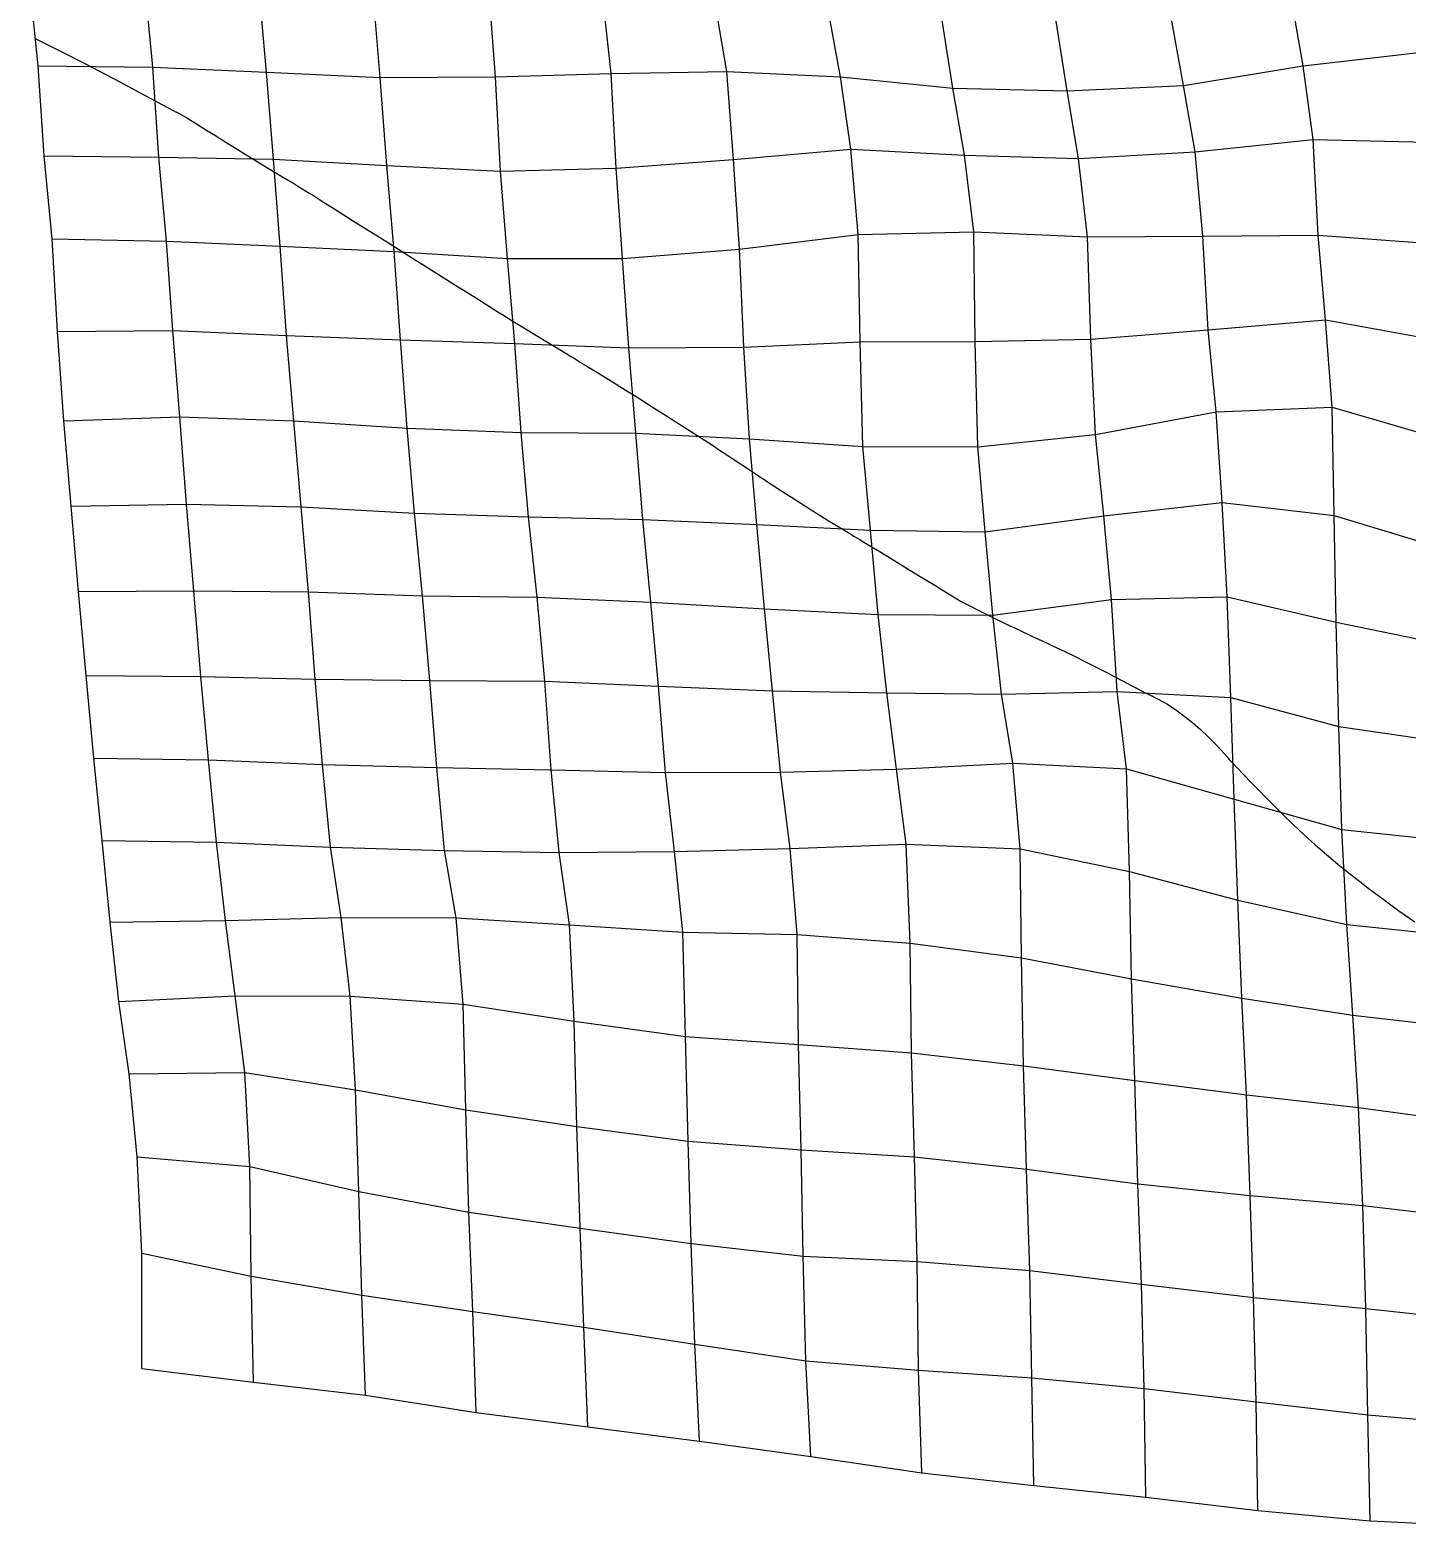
# Model space of a CAD drawing. Header units: metres. Extents: x -1994 to 1259, y -764 to 1460.
# Drawn here: x -1844 to -1246, y -761 to -111 of the extents above; entities that cross this region are included whole.
import ezdxf

# ---------------------------------------------------------------- set-up
doc = ezdxf.new("R2010")
doc.units = ezdxf.units.M

msp = doc.modelspace()

# ---------------------------------------------------------------- linework, layer by layer
for p, q in [((-1840.7434, -126.201294, -5034.0747), (-1844.2869, -90.69458, -4998.9053)), ((-1790.8904, -126.76074, -5028.818), (-1794.2911, -90.661865, -4994.3135)), ((-1741.4377, -128.98102, -5021.695), (-1744.7573, -92.54602, -4987.5684)), ((-1691.9911, -131.22687, -5014.543), (-1695.1675, -94.19714, -4981.0845)), ((-1641.9375, -130.95392, -5010.2217), (-1644.8008, -92.62567, -4978.222)), ((-1591.6101, -129.54523, -5007.176), (-1595.3726, -94.94769, -4970.985)), ((-1290.8672, -126.15985, -4983.21), (-1295.9583, -97.07535, -4940.824)), ((-1541.4154, -128.6867, -5003.512), (-1546.3743, -99.053345, -4961.7437)), ((-1491.9768, -130.96606, -4996.3228), (-1497.2407, -102.59775, -4953.133)), ((-1443.178, -135.8995, -4986.1514), (-1447.9512, -105.49548, -4945.249)), ((-1393.4617, -137.02612, -4980.2573), (-1398.2701, -106.76849, -4939.19)), ((-1342.9442, -134.8284, -4978.0986), (-1348.0859, -105.95392, -4935.477)), ((-1841.6947, -114.48602, -5023.8223), (-1835.5657, -117.50421, -5025.9717)), ((-1835.5657, -117.50421, -5025.9717), (-1829.5425, -120.53656, -5028.023)), ((-1829.5425, -120.53656, -5028.023), (-1820.3926, -125.24182, -5031.047)), ((-1290.8672, -126.15985, -4983.21), (-1239.4819, -120.36206, -4985.0957)), ((-1838.0652, -165.29755, -5065.2114), (-1840.7434, -126.201294, -5034.0747)), ((-1840.7434, -126.201294, -5034.0747), (-1790.8904, -126.76074, -5028.818)), ((-1820.3926, -125.24182, -5031.047), (-1817.3558, -126.81976, -5032.035)), ((-1817.3558, -126.81976, -5032.035), (-1811.2872, -130.0011, -5033.9844)), ((-1788.2252, -165.91077, -5059.894), (-1790.8904, -126.76074, -5028.818)), ((-1790.8904, -126.76074, -5028.818), (-1741.4377, -128.98102, -5021.695)), ((-1738.4414, -166.75775, -5054.314), (-1741.4377, -128.98102, -5021.695)), ((-1741.4377, -128.98102, -5021.695), (-1691.9911, -131.22687, -5014.543)), ((-1641.9375, -130.95392, -5010.2217), (-1591.6101, -129.54523, -5007.176)), ((-1591.6101, -129.54523, -5007.176), (-1541.4154, -128.6867, -5003.512)), ((-1589.435, -170.729, -5035.9673), (-1591.6101, -129.54523, -5007.176)), ((-1538.5288, -166.91837, -5035.62), (-1541.4154, -128.6867, -5003.512)), ((-1541.4154, -128.6867, -5003.512), (-1491.9768, -130.96606, -4996.3228)), ((-1342.9442, -134.8284, -4978.0986), (-1290.8672, -126.15985, -4983.21)), ((-1286.5007, -158.25162, -5022.2163), (-1290.8672, -126.15985, -4983.21)), ((-1811.2872, -130.0011, -5033.9844), (-1808.2551, -131.60474, -5034.9453)), ((-1808.2551, -131.60474, -5034.9453), (-1805.2249, -133.2171, -5035.8965)), ((-1805.2249, -133.2171, -5035.8965), (-1801.7516, -135.0651, -5036.987)), ((-1801.7516, -135.0651, -5036.987), (-1798.2777, -136.90967, -5038.081)), ((-1691.9911, -131.22687, -5014.543), (-1641.9375, -130.95392, -5010.2217)), ((-1689.1035, -169.45459, -5046.656), (-1691.9911, -131.22687, -5014.543)), ((-1639.7273, -171.99194, -5039.1763), (-1641.9375, -130.95392, -5010.2217)), ((-1487.4503, -162.39343, -5036.076), (-1491.9768, -130.96606, -4996.3228)), ((-1491.9768, -130.96606, -4996.3228), (-1443.178, -135.8995, -4986.1514)), ((-1438.092, -165.00565, -5028.5127), (-1443.178, -135.8995, -4986.1514)), ((-1443.178, -135.8995, -4986.1514), (-1393.4617, -137.02612, -4980.2573)), ((-1393.4617, -137.02612, -4980.2573), (-1342.9442, -134.8284, -4978.0986)), ((-1337.764, -163.54395, -5020.8984), (-1342.9442, -134.8284, -4978.0986)), ((-1798.2777, -136.90967, -5038.081), (-1794.8037, -138.75308, -5039.1763)), ((-1794.8037, -138.75308, -5039.1763), (-1791.674, -140.41376, -5040.163)), ((-1791.674, -140.41376, -5040.163), (-1788.5458, -142.08295, -5041.1406)), ((-1788.5458, -142.08295, -5041.1406), (-1782.2933, -145.43994, -5043.075)), ((-1388.4735, -166.53796, -5022.1626), (-1393.4617, -137.02612, -4980.2573)), ((-1782.2933, -145.43994, -5043.075), (-1779.1688, -147.1278, -5044.032)), ((-1779.1688, -147.1278, -5044.032), (-1776.0461, -148.8234, -5044.981)), ((-1776.0461, -148.8234, -5044.981), (-1771.9044, -151.39062, -5046.495)), ((-1771.9044, -151.39062, -5046.495), (-1767.7659, -153.97253, -5047.993)), ((-1767.7659, -153.97253, -5047.993), (-1763.6277, -156.5552, -5049.49)), ((-1763.6277, -156.5552, -5049.49), (-1761.8252, -157.68, -5050.142)), ((-1761.8252, -157.68, -5050.142), (-1760.0228, -158.80469, -5050.7944)), ((-1760.0228, -158.80469, -5050.7944), (-1758.2202, -159.92896, -5051.4473)), ((-1758.2202, -159.92896, -5051.4473), (-1753.9272, -162.60635, -5053.0015)), ((-1538.5288, -166.91837, -5035.62), (-1487.4503, -162.39343, -5036.076)), ((-1484.2789, -199.44354, -5069.5117), (-1487.4503, -162.39343, -5036.076)), ((-1487.4503, -162.39343, -5036.076), (-1438.092, -165.00565, -5028.5127)), ((-1337.764, -163.54395, -5020.8984), (-1286.5007, -158.25162, -5022.2163)), ((-1284.3943, -199.7204, -5050.687), (-1286.5007, -158.25162, -5022.2163)), ((-1286.5007, -158.25162, -5022.2163), (-1236.7988, -159.43863, -5016.2544)), ((-1834.6614, -201.3833, -5099.7305), (-1838.0652, -165.29755, -5065.2114)), ((-1838.0652, -165.29755, -5065.2114), (-1788.2252, -165.91077, -5059.894)), ((-1784.9119, -202.37201, -5093.991), (-1788.2252, -165.91077, -5059.894)), ((-1788.2252, -165.91077, -5059.894), (-1738.4414, -166.75775, -5054.314)), ((-1753.9272, -162.60635, -5053.0015), (-1749.5825, -165.2554, -5054.6294)), ((-1749.5825, -165.2554, -5054.6294), (-1740.9543, -170.48007, -5057.895)), ((-1735.4681, -204.6297, -5086.826), (-1738.4414, -166.75775, -5054.314)), ((-1738.4414, -166.75775, -5054.314), (-1689.1035, -169.45459, -5046.656)), ((-1589.435, -170.729, -5035.9673), (-1538.5288, -166.91837, -5035.62)), ((-1535.8129, -205.8584, -5066.9326), (-1538.5288, -166.91837, -5035.62)), ((-1434.039, -198.39722, -5066.0586), (-1438.092, -165.00565, -5028.5127)), ((-1438.092, -165.00565, -5028.5127), (-1388.4735, -166.53796, -5022.1626)), ((-1388.4735, -166.53796, -5022.1626), (-1337.764, -163.54395, -5020.8984)), ((-1384.5518, -200.4751, -5059.0957), (-1388.4735, -166.53796, -5022.1626)), ((-1334.5181, -200.28485, -5054.681), (-1337.764, -163.54395, -5020.8984)), ((-1740.9543, -170.48007, -5057.895), (-1736.6304, -173.0805, -5059.548)), ((-1736.6304, -173.0805, -5059.548), (-1732.3097, -175.69751, -5061.182)), ((-1686.0068, -206.81458, -5079.743), (-1689.1035, -169.45459, -5046.656)), ((-1689.1035, -169.45459, -5046.656), (-1639.7273, -171.99194, -5039.1763)), ((-1639.7273, -171.99194, -5039.1763), (-1589.435, -170.729, -5035.9673)), ((-1636.7638, -209.90466, -5071.643), (-1639.7273, -171.99194, -5039.1763)), ((-1586.7805, -209.9238, -5066.993), (-1589.435, -170.729, -5035.9673)), ((-1732.3097, -175.69751, -5061.182), (-1730.062, -177.05902, -5062.0327)), ((-1730.062, -177.05902, -5062.0327), (-1727.8163, -178.43185, -5062.8706)), ((-1727.8163, -178.43185, -5062.8706), (-1723.3304, -181.20123, -5064.5205)), ((-1723.3304, -181.20123, -5064.5205), (-1721.0898, -182.59796, -5065.3325)), ((-1721.0898, -182.59796, -5065.3325), (-1718.8512, -184.00226, -5066.1357)), ((-1718.8512, -184.00226, -5066.1357), (-1715.8876, -185.86133, -5067.1997)), ((-1715.8876, -185.86133, -5067.1997), (-1712.9276, -187.73758, -5068.244)), ((-1712.9276, -187.73758, -5068.244), (-1707.0079, -191.48898, -5070.3345)), ((-1707.0079, -191.48898, -5070.3345), (-1704.048, -193.36426, -5071.38)), ((-1704.048, -193.36426, -5071.38), (-1701.0847, -195.22552, -5072.441)), ((-1832.2445, -241.56401, -5129.6484), (-1834.6614, -201.3833, -5099.7305)), ((-1834.6614, -201.3833, -5099.7305), (-1784.9119, -202.37201, -5093.991)), ((-1701.0847, -195.22552, -5072.441), (-1697.5094, -197.47125, -5073.7217)), ((-1697.5094, -197.47125, -5073.7217), (-1693.9326, -199.71094, -5075.009)), ((-1693.9326, -199.71094, -5075.009), (-1686.7809, -204.19748, -5077.5747)), ((-1535.8129, -205.8584, -5066.9326), (-1484.2789, -199.44354, -5069.5117)), ((-1484.2789, -199.44354, -5069.5117), (-1434.039, -198.39722, -5066.0586)), ((-1483.4167, -246.0747, -5092.182), (-1484.2789, -199.44354, -5069.5117)), ((-1433.403, -245.9672, -5087.675), (-1434.039, -198.39722, -5066.0586)), ((-1434.039, -198.39722, -5066.0586), (-1384.5518, -200.4751, -5059.0957)), ((-1384.5518, -200.4751, -5059.0957), (-1334.5181, -200.28485, -5054.681)), ((-1383.1643, -244.92682, -5084.2153), (-1384.5518, -200.4751, -5059.0957)), ((-1334.5181, -200.28485, -5054.681), (-1284.3943, -199.7204, -5050.687)), ((-1332.1951, -240.85486, -5084.162), (-1334.5181, -200.28485, -5054.681)), ((-1281.1699, -236.55052, -5084.37), (-1284.3943, -199.7204, -5050.687)), ((-1284.3943, -199.7204, -5050.687), (-1235.3077, -203.46039, -5041.857)), ((-1782.1847, -241.26544, -5125.3555), (-1784.9119, -202.37201, -5093.991)), ((-1784.9119, -202.37201, -5093.991), (-1735.4681, -204.6297, -5086.826)), ((-1732.7001, -243.3531, -5118.382), (-1735.4681, -204.6297, -5086.826)), ((-1735.4681, -204.6297, -5086.826), (-1686.0068, -206.81458, -5079.743)), ((-1686.7809, -204.19748, -5077.5747), (-1683.2058, -206.4444, -5078.854)), ((-1683.1711, -245.25763, -5111.614), (-1686.0068, -206.81458, -5079.743)), ((-1686.0068, -206.81458, -5079.743), (-1636.7638, -209.90466, -5071.643)), ((-1683.2058, -206.4444, -5078.854), (-1679.6322, -208.69775, -5080.126)), ((-1586.7805, -209.9238, -5066.993), (-1535.8129, -205.8584, -5066.9326)), ((-1533.9625, -248.38995, -5094.2095), (-1535.8129, -205.8584, -5066.9326)), ((-1679.6322, -208.69775, -5080.126), (-1676.3821, -210.74701, -5081.2827)), ((-1676.3821, -210.74701, -5081.2827), (-1673.1339, -212.80444, -5082.4307)), ((-1673.1339, -212.80444, -5082.4307), (-1669.887, -214.86655, -5083.5728)), ((-1633.5834, -246.91728, -5105.1206), (-1636.7638, -209.90466, -5071.643)), ((-1636.7638, -209.90466, -5071.643), (-1586.7805, -209.9238, -5066.993)), ((-1584.0164, -248.6636, -5098.5303), (-1586.7805, -209.9238, -5066.993)), ((-1669.887, -214.86655, -5083.5728), (-1660.0754, -221.09778, -5087.025)), ((-1660.0754, -221.09778, -5087.025), (-1650.2361, -227.2162, -5090.6045)), ((-1650.2361, -227.2162, -5090.6045), (-1640.3999, -233.3384, -5094.1777)), ((-1640.3999, -233.3384, -5094.1777), (-1639.8224, -233.69786, -5094.387)), ((-1639.8224, -233.69786, -5094.387), (-1639.245, -234.05766, -5094.5967)), ((-1639.245, -234.05766, -5094.5967), (-1638.6676, -234.41797, -5094.8057)), ((-1638.6676, -234.41797, -5094.8057), (-1634.3646, -237.1031, -5096.3623)), ((-1634.3646, -237.1031, -5096.3623), (-1630.0558, -239.76376, -5097.947)), ((-1630.0558, -239.76376, -5097.947), (-1621.4266, -245.02368, -5101.1816)), ((-1332.1951, -240.85486, -5084.162), (-1281.1699, -236.55052, -5084.37)), ((-1278.2283, -274.55377, -5116.7344), (-1281.1699, -236.55052, -5084.37)), ((-1281.1699, -236.55052, -5084.37), (-1233.2927, -245.30853, -5069.9014)), ((-1832.2445, -241.56401, -5129.6484), (-1782.1847, -241.26544, -5125.3555)), ((-1829.521, -280.47253, -5160.996), (-1832.2445, -241.56401, -5129.6484)), ((-1779.1058, -278.69952, -5158.36), (-1782.1847, -241.26544, -5125.3555)), ((-1782.1847, -241.26544, -5125.3555), (-1732.7001, -243.3531, -5118.382)), ((-1729.5466, -280.47797, -5151.7334), (-1732.7001, -243.3531, -5118.382)), ((-1732.7001, -243.3531, -5118.382), (-1683.1711, -245.25763, -5111.614)), ((-1680.3328, -283.6895, -5143.4966), (-1683.1711, -245.25763, -5111.614)), ((-1683.1711, -245.25763, -5111.614), (-1633.5834, -246.91728, -5105.1206)), ((-1630.7825, -285.5048, -5136.829), (-1633.5834, -246.91728, -5105.1206)), ((-1633.5834, -246.91728, -5105.1206), (-1584.0164, -248.6636, -5098.5303)), ((-1621.4266, -245.02368, -5101.1816), (-1617.1053, -247.6235, -5102.832)), ((-1533.9625, -248.38995, -5094.2095), (-1483.4167, -246.0747, -5092.182)), ((-1483.4167, -246.0747, -5092.182), (-1433.403, -245.9672, -5087.675)), ((-1482.2932, -291.62207, -5116.071), (-1483.4167, -246.0747, -5092.182)), ((-1433.403, -245.9672, -5087.675), (-1383.1643, -244.92682, -5084.2153)), ((-1432.3167, -291.6688, -5111.3896), (-1433.403, -245.9672, -5087.675)), ((-1383.1643, -244.92682, -5084.2153), (-1332.1951, -240.85486, -5084.162)), ((-1381.0594, -286.4021, -5112.679), (-1383.1643, -244.92682, -5084.2153)), ((-1328.6854, -276.5014, -5119.175), (-1332.1951, -240.85486, -5084.162)), ((-1617.1053, -247.6235, -5102.832), (-1612.7797, -250.19492, -5104.512)), ((-1612.7797, -250.19492, -5104.512), (-1610.956, -251.32037, -5105.259)), ((-1610.956, -251.32037, -5105.259), (-1609.1313, -252.44095, -5106.0107)), ((-1609.1313, -252.44095, -5106.0107), (-1607.3062, -253.55716, -5106.7666)), ((-1584.0164, -248.6636, -5098.5303), (-1533.9625, -248.38995, -5094.2095)), ((-1580.853, -285.74713, -5131.928), (-1584.0164, -248.6636, -5098.5303)), ((-1531.4592, -288.2116, -5124.531), (-1533.9625, -248.38995, -5094.2095)), ((-1607.3062, -253.55716, -5106.7666), (-1605.3472, -254.75514, -5107.5786)), ((-1605.3472, -254.75514, -5107.5786), (-1603.3882, -255.95293, -5108.3906)), ((-1603.3882, -255.95293, -5108.3906), (-1601.4292, -257.15097, -5109.202)), ((-1601.4292, -257.15097, -5109.202), (-1597.1555, -259.76468, -5110.9727)), ((-1597.1555, -259.76468, -5110.9727), (-1592.8844, -262.39426, -5112.7266)), ((-1592.8844, -262.39426, -5112.7266), (-1584.3497, -267.69202, -5116.193)), ((-1584.3497, -267.69202, -5116.193), (-1580.0857, -270.36057, -5117.9053)), ((-1580.0857, -270.36057, -5117.9053), (-1575.8276, -273.0568, -5119.5874)), ((-1829.521, -280.47253, -5160.996), (-1779.1058, -278.69952, -5158.36)), ((-1776.1552, -316.66534, -5190.7666), (-1779.1058, -278.69952, -5158.36)), ((-1779.1058, -278.69952, -5158.36), (-1729.5466, -280.47797, -5151.7334)), ((-1575.8276, -273.0568, -5119.5874), (-1571.7235, -275.6556, -5121.2085)), ((-1571.7235, -275.6556, -5121.2085), (-1567.6183, -278.24908, -5122.836)), ((-1567.6183, -278.24908, -5122.836), (-1563.5151, -280.85327, -5124.451)), ((-1381.0594, -286.4021, -5112.679), (-1328.6854, -276.5014, -5119.175)), ((-1328.6854, -276.5014, -5119.175), (-1278.2283, -274.55377, -5116.7344)), ((-1326.097, -315.97052, -5149.8926), (-1328.6854, -276.5014, -5119.175)), ((-1277.4431, -321.5053, -5139.0454), (-1278.2283, -274.55377, -5116.7344)), ((-1278.2283, -274.55377, -5116.7344), (-1231.52, -288.16177, -5096.817)), ((-1826.3623, -317.57507, -5194.373), (-1829.521, -280.47253, -5160.996)), ((-1726.4529, -317.8504, -5184.8066), (-1729.5466, -280.47797, -5151.7334)), ((-1729.5466, -280.47797, -5151.7334), (-1680.3328, -283.6895, -5143.4966)), ((-1677.1277, -320.5998, -5177.0894), (-1680.3328, -283.6895, -5143.4966)), ((-1680.3328, -283.6895, -5143.4966), (-1630.7825, -285.5048, -5136.829)), ((-1627.5221, -322.1859, -5170.6787), (-1630.7825, -285.5048, -5136.829)), ((-1630.7825, -285.5048, -5136.829), (-1580.853, -285.74713, -5131.928)), ((-1577.8188, -323.36633, -5164.7246), (-1580.853, -285.74713, -5131.928)), ((-1580.853, -285.74713, -5131.928), (-1531.4592, -288.2116, -5124.531)), ((-1563.5151, -280.85327, -5124.451), (-1560.3375, -282.87012, -5125.702)), ((-1560.3375, -282.87012, -5125.702), (-1557.1622, -284.89868, -5126.9404)), ((-1557.1622, -284.89868, -5126.9404), (-1550.8193, -288.98944, -5129.3794)), ((-1550.8193, -288.98944, -5129.3794), (-1547.6514, -291.05182, -5130.5806)), ((-1547.6514, -291.05182, -5130.5806), (-1544.4868, -293.12714, -5131.7666)), ((-1528.3239, -325.41135, -5157.7983), (-1531.4592, -288.2116, -5124.531)), ((-1531.4592, -288.2116, -5124.531), (-1482.2932, -291.62207, -5116.071)), ((-1478.9415, -327.92377, -5150.347), (-1482.2932, -291.62207, -5116.071)), ((-1482.2932, -291.62207, -5116.071), (-1432.3167, -291.6688, -5111.3896)), ((-1432.3167, -291.6688, -5111.3896), (-1381.0594, -286.4021, -5112.679)), ((-1429.1484, -328.732, -5144.8105), (-1432.3167, -291.6688, -5111.3896)), ((-1377.4852, -321.7808, -5147.9927), (-1381.0594, -286.4021, -5112.679)), ((-1544.4868, -293.12714, -5131.7666), (-1541.3723, -295.16956, -5132.934)), ((-1541.3723, -295.16956, -5132.934), (-1538.2614, -297.22617, -5134.086)), ((-1538.2614, -297.22617, -5134.086), (-1532.0402, -301.34247, -5136.3853)), ((-1532.0402, -301.34247, -5136.3853), (-1528.9299, -303.40216, -5137.5337)), ((-1528.9299, -303.40216, -5137.5337), (-1525.8162, -305.44714, -5138.698)), ((-1525.8162, -305.44714, -5138.698), (-1521.6322, -308.19498, -5140.2627)), ((-1521.6322, -308.19498, -5140.2627), (-1517.445, -310.93002, -5141.8423)), ((-1517.445, -310.93002, -5141.8423), (-1513.2526, -313.64014, -5143.4487)), ((-1826.3623, -317.57507, -5194.373), (-1776.1552, -316.66534, -5190.7666)), ((-1823.1786, -354.57397, -5227.866), (-1826.3623, -317.57507, -5194.373)), ((-1773.105, -354.21826, -5223.637), (-1776.1552, -316.66534, -5190.7666)), ((-1776.1552, -316.66534, -5190.7666), (-1726.4529, -317.8504, -5184.8066)), ((-1723.2552, -354.7915, -5218.3647), (-1726.4529, -317.8504, -5184.8066)), ((-1726.4529, -317.8504, -5184.8066), (-1677.1277, -320.5998, -5177.0894)), ((-1513.2526, -313.64014, -5143.4487), (-1504.7241, -319.15308, -5146.7173)), ((-1377.4852, -321.7808, -5147.9927), (-1326.097, -315.97052, -5149.8926)), ((-1323.8662, -356.92328, -5178.9434), (-1326.097, -315.97052, -5149.8926)), ((-1326.097, -315.97052, -5149.8926), (-1277.4431, -321.5053, -5139.0454)), ((-1673.666, -356.44525, -5211.8784), (-1677.1277, -320.5998, -5177.0894)), ((-1677.1277, -320.5998, -5177.0894), (-1627.5221, -322.1859, -5170.6787)), ((-1623.8329, -357.0874, -5206.529), (-1627.5221, -322.1859, -5170.6787)), ((-1627.5221, -322.1859, -5170.6787), (-1577.8188, -323.36633, -5164.7246)), ((-1574.3575, -359.21378, -5199.511), (-1577.8188, -323.36633, -5164.7246)), ((-1577.8188, -323.36633, -5164.7246), (-1528.3239, -325.41135, -5157.7983)), ((-1504.7241, -319.15308, -5146.7173), (-1496.5497, -324.20337, -5150.0586)), ((-1496.5497, -324.20337, -5150.0586), (-1487.9592, -329.3861, -5153.681)), ((-1429.1484, -328.732, -5144.8105), (-1377.4852, -321.7808, -5147.9927)), ((-1374.113, -357.9978, -5182.3643), (-1377.4852, -321.7808, -5147.9927)), ((-1276.5309, -367.92908, -5161.949), (-1277.4431, -321.5053, -5139.0454)), ((-1277.4431, -321.5053, -5139.0454), (-1230.874, -335.69034, -5118.4795)), ((-1525.0547, -362.05573, -5191.69), (-1528.3239, -325.41135, -5157.7983)), ((-1528.3239, -325.41135, -5157.7983), (-1478.9415, -327.92377, -5150.347)), ((-1487.9592, -329.3861, -5153.681), (-1485.8961, -330.63068, -5154.551)), ((-1485.8961, -330.63068, -5154.551), (-1483.8335, -331.87756, -5155.4185)), ((-1475.6633, -364.53073, -5184.281), (-1478.9415, -327.92377, -5150.347)), ((-1478.9415, -327.92377, -5150.347), (-1429.1484, -328.732, -5144.8105)), ((-1425.75, -364.84006, -5179.3047), (-1429.1484, -328.732, -5144.8105)), ((-1483.8335, -331.87756, -5155.4185), (-1481.7719, -333.13043, -5156.28)), ((-1481.7719, -333.13043, -5156.28), (-1474.4741, -337.56534, -5159.3286)), ((-1474.4741, -337.56534, -5159.3286), (-1467.1803, -342.0241, -5162.3525)), ((-1467.1803, -342.0241, -5162.3525), (-1459.8914, -346.50854, -5165.3486)), ((-1459.8914, -346.50854, -5165.3486), (-1456.6807, -348.4439, -5166.632)), ((-1456.6807, -348.4439, -5166.632), (-1453.4707, -350.38342, -5167.9106)), ((-1453.4707, -350.38342, -5167.9106), (-1450.2616, -352.32715, -5169.1855)), ((-1823.1786, -354.57397, -5227.866), (-1773.105, -354.21826, -5223.637)), ((-1819.8641, -391.03058, -5261.9683), (-1823.1786, -354.57397, -5227.866)), ((-1769.9968, -391.5309, -5256.778), (-1773.105, -354.21826, -5223.637)), ((-1773.105, -354.21826, -5223.637), (-1723.2552, -354.7915, -5218.3647)), ((-1720.2682, -392.60632, -5250.9414), (-1723.2552, -354.7915, -5218.3647)), ((-1723.2552, -354.7915, -5218.3647), (-1673.666, -356.44525, -5211.8784)), ((-1670.422, -393.19397, -5245.653), (-1673.666, -356.44525, -5211.8784)), ((-1673.666, -356.44525, -5211.8784), (-1623.8329, -357.0874, -5206.529)), ((-1620.5289, -393.5873, -5240.5825), (-1623.8329, -357.0874, -5206.529)), ((-1623.8329, -357.0874, -5206.529), (-1574.3575, -359.21378, -5199.511)), ((-1450.2616, -352.32715, -5169.1855), (-1450.0823, -352.43573, -5169.2563)), ((-1450.0823, -352.43573, -5169.2563), (-1449.9028, -352.54428, -5169.3276)), ((-1449.9028, -352.54428, -5169.3276), (-1449.7234, -352.65268, -5169.3994)), ((-1449.7234, -352.65268, -5169.3994), (-1439.4528, -358.858, -5173.492)), ((-1374.113, -357.9978, -5182.3643), (-1323.8662, -356.92328, -5178.9434)), ((-1322.2952, -400.6135, -5204.918), (-1323.8662, -356.92328, -5178.9434)), ((-1323.8662, -356.92328, -5178.9434), (-1276.5309, -367.92908, -5161.949)), ((-1571.0397, -395.65594, -5233.63), (-1574.3575, -359.21378, -5199.511)), ((-1574.3575, -359.21378, -5199.511), (-1525.0547, -362.05573, -5191.69)), ((-1521.5552, -397.74493, -5226.6543), (-1525.0547, -362.05573, -5191.69)), ((-1525.0547, -362.05573, -5191.69), (-1475.6633, -364.53073, -5184.281)), ((-1439.4528, -358.858, -5173.492), (-1428.7144, -364.46765, -5178.5586)), ((-1425.75, -364.84006, -5179.3047), (-1374.113, -357.9978, -5182.3643)), ((-1371.6648, -398.0479, -5212.429), (-1374.113, -357.9978, -5182.3643)), ((-1471.7896, -398.66675, -5220.99), (-1475.6633, -364.53073, -5184.281)), ((-1475.6633, -364.53073, -5184.281), (-1425.75, -364.84006, -5179.3047)), ((-1428.7144, -364.46765, -5178.5586), (-1418.3384, -369.4228, -5183.8716)), ((-1421.9254, -399.18018, -5215.785), (-1425.75, -364.84006, -5179.3047)), ((-1418.3384, -369.4228, -5183.8716), (-1415.6385, -370.7121, -5185.2544)), ((-1275.3413, -413.20203, -5186.146), (-1276.5309, -367.92908, -5161.949)), ((-1276.5309, -367.92908, -5161.949), (-1228.915, -377.77094, -5146.263)), ((-1415.6385, -370.7121, -5185.2544), (-1412.9386, -371.9873, -5186.6494)), ((-1412.9386, -371.9873, -5186.6494), (-1410.2386, -373.26947, -5188.038)), ((-1410.2386, -373.26947, -5188.038), (-1408.2184, -374.22894, -5189.0776)), ((-1408.2184, -374.22894, -5189.0776), (-1406.1979, -375.17548, -5190.129)), ((-1406.1979, -375.17548, -5190.129), (-1402.1572, -377.05832, -5192.2397)), ((-1402.1572, -377.05832, -5192.2397), (-1400.1368, -377.99466, -5193.3)), ((-1400.1368, -377.99466, -5193.3), (-1394.1364, -380.79327, -5196.4326)), ((-1394.1364, -380.79327, -5196.4326), (-1389.973, -382.75732, -5198.586)), ((-1389.973, -382.75732, -5198.586), (-1385.9958, -384.77856, -5200.513)), ((-1385.9958, -384.77856, -5200.513), (-1383.4114, -386.092, -5201.7656)), ((-1383.4114, -386.092, -5201.7656), (-1380.8276, -387.42413, -5203)), ((-1380.8276, -387.42413, -5203), (-1375.6624, -390.11127, -5205.4473)), ((-1816.4314, -426.99615, -5296.6226), (-1819.8641, -391.03058, -5261.9683)), ((-1819.8641, -391.03058, -5261.9683), (-1769.9968, -391.5309, -5256.778)), ((-1766.6202, -427.72955, -5291.17), (-1769.9968, -391.5309, -5256.778)), ((-1769.9968, -391.5309, -5256.778), (-1720.2682, -392.60632, -5250.9414)), ((-1717.1129, -429.72333, -5284.302), (-1720.2682, -392.60632, -5250.9414)), ((-1720.2682, -392.60632, -5250.9414), (-1670.422, -393.19397, -5245.653)), ((-1667.4297, -430.98715, -5278.2534), (-1670.422, -393.19397, -5245.653)), ((-1670.422, -393.19397, -5245.653), (-1620.5289, -393.5873, -5240.5825)), ((-1617.6864, -432.00214, -5272.485), (-1620.5289, -393.5873, -5240.5825)), ((-1620.5289, -393.5873, -5240.5825), (-1571.0397, -395.65594, -5233.63)), ((-1567.9801, -433.17014, -5266.544), (-1571.0397, -395.65594, -5233.63)), ((-1571.0397, -395.65594, -5233.63), (-1521.5552, -397.74493, -5226.6543)), ((-1375.6624, -390.11127, -5205.4473), (-1373.0803, -391.4665, -5206.66)), ((-1373.0803, -391.4665, -5206.66), (-1370.499, -392.82828, -5207.866)), ((-1370.499, -392.82828, -5207.866), (-1369.1213, -393.55502, -5208.51)), ((-1369.1213, -393.55502, -5208.51), (-1367.7434, -394.27866, -5209.1567)), ((-1367.7434, -394.27866, -5209.1567), (-1364.9869, -395.7166, -5210.459)), ((-1364.9869, -395.7166, -5210.459), (-1363.6084, -396.4311, -5211.1143)), ((-1363.6084, -396.4311, -5211.1143), (-1360.851, -397.85278, -5212.432)), ((-1517.9795, -433.11707, -5261.9756), (-1521.5552, -397.74493, -5226.6543)), ((-1521.5552, -397.74493, -5226.6543), (-1471.7896, -398.66675, -5220.99)), ((-1467.6681, -431.77472, -5258.8555), (-1471.7896, -398.66675, -5220.99)), ((-1471.7896, -398.66675, -5220.99), (-1421.9254, -399.18018, -5215.785)), ((-1421.9254, -399.18018, -5215.785), (-1371.6648, -398.0479, -5212.429)), ((-1417.0314, -429.08264, -5257.2515), (-1421.9254, -399.18018, -5215.785)), ((-1367.6698, -431.68106, -5249.704), (-1371.6648, -398.0479, -5212.429)), ((-1371.6648, -398.0479, -5212.429), (-1322.2952, -400.6135, -5204.918)), ((-1360.851, -397.85278, -5212.432), (-1359.4719, -398.55997, -5213.0947)), ((-1359.4719, -398.55997, -5213.0947), (-1356.7141, -399.97375, -5214.4204)), ((-1356.7141, -399.97375, -5214.4204), (-1355.3351, -400.6803, -5215.0835)), ((-1355.3351, -400.6803, -5215.0835), (-1353.9564, -401.39215, -5215.741)), ((-1353.9564, -401.39215, -5215.741), (-1350.0593, -403.40417, -5217.6016)), ((-1320.8387, -444.779, -5230.3594), (-1322.2952, -400.6135, -5204.918)), ((-1322.2952, -400.6135, -5204.918), (-1275.3413, -413.20203, -5186.146)), ((-1350.0593, -403.40417, -5217.6016), (-1346.3141, -405.8081, -5218.9673)), ((-1346.3141, -405.8081, -5218.9673), (-1338.9226, -411.46674, -5220.843)), ((-1338.9226, -411.46674, -5220.843), (-1335.451, -414.5819, -5221.313)), ((-1335.451, -414.5819, -5221.313), (-1332.0869, -417.8954, -5221.505)), ((-1274.0409, -458.01477, -5210.86), (-1275.3413, -413.20203, -5186.146)), ((-1275.3413, -413.20203, -5186.146), (-1227.0554, -420.26373, -5173.5835)), ((-1332.0869, -417.8954, -5221.505), (-1329.3029, -420.63742, -5221.6636)), ((-1329.3029, -420.63742, -5221.6636), (-1326.5715, -423.5542, -5221.6157)), ((-1812.9427, -462.73, -5331.537), (-1816.4314, -426.99615, -5296.6226)), ((-1816.4314, -426.99615, -5296.6226), (-1766.6202, -427.72955, -5291.17)), ((-1763.1351, -463.47784, -5326.0684), (-1766.6202, -427.72955, -5291.17)), ((-1766.6202, -427.72955, -5291.17), (-1717.1129, -429.72333, -5284.302)), ((-1326.5715, -423.5542, -5221.6157), (-1323.9528, -426.45236, -5221.479)), ((-1323.9528, -426.45236, -5221.479), (-1323.132, -427.36075, -5221.4365)), ((-1323.132, -427.36075, -5221.4365), (-1322.3094, -428.26767, -5221.3965)), ((-1322.3094, -428.26767, -5221.3965), (-1321.4854, -429.17334, -5221.359)), ((-1713.6598, -465.60425, -5319.051), (-1717.1129, -429.72333, -5284.302)), ((-1717.1129, -429.72333, -5284.302), (-1667.4297, -430.98715, -5278.2534)), ((-1664.0302, -467.09058, -5312.753), (-1667.4297, -430.98715, -5278.2534)), ((-1667.4297, -430.98715, -5278.2534), (-1617.6864, -432.00214, -5272.485)), ((-1614.2395, -467.9087, -5307.205), (-1617.6864, -432.00214, -5272.485)), ((-1617.6864, -432.00214, -5272.485), (-1567.9801, -433.17014, -5266.544)), ((-1567.9801, -433.17014, -5266.544), (-1517.9795, -433.11707, -5261.9756)), ((-1564.1735, -467.5845, -5302.941), (-1567.9801, -433.17014, -5266.544)), ((-1517.9795, -433.11707, -5261.9756), (-1467.6681, -431.77472, -5258.8555)), ((-1513.8582, -466.2257, -5299.8394), (-1517.9795, -433.11707, -5261.9756)), ((-1467.6681, -431.77472, -5258.8555), (-1417.0314, -429.08264, -5257.2515)), ((-1463.4194, -464.35492, -5297.313), (-1467.6681, -431.77472, -5258.8555)), ((-1413.9163, -466.36642, -5290.425), (-1417.0314, -429.08264, -5257.2515)), ((-1417.0314, -429.08264, -5257.2515), (-1367.6698, -431.68106, -5249.704)), ((-1366.3103, -476.24896, -5274.693), (-1367.6698, -431.68106, -5249.704)), ((-1367.6698, -431.68106, -5249.704), (-1320.8387, -444.779, -5230.3594)), ((-1321.4854, -429.17334, -5221.359), (-1317.3025, -433.59772, -5221.064)), ((-1317.3025, -433.59772, -5221.064), (-1312.8157, -438.26447, -5220.8193)), ((-1312.8157, -438.26447, -5220.8193), (-1304.2537, -446.98544, -5220.5205)), ((-1319.3047, -488.62283, -5256.1616), (-1320.8387, -444.779, -5230.3594)), ((-1320.8387, -444.779, -5230.3594), (-1274.0409, -458.01477, -5210.86)), ((-1304.2537, -446.98544, -5220.5205), (-1299.7128, -451.5146, -5220.449)), ((-1299.7128, -451.5146, -5220.449), (-1295.276, -455.74347, -5220.558)), ((-1295.276, -455.74347, -5220.558), (-1295.2516, -455.7667, -5220.5586)), ((-1295.2516, -455.7667, -5220.5586), (-1295.2272, -455.78995, -5220.5596)), ((-1295.2272, -455.78995, -5220.5596), (-1295.2028, -455.81317, -5220.56)), ((-1295.2028, -455.81317, -5220.56), (-1290.5015, -460.29056, -5220.6787)), ((-1290.5015, -460.29056, -5220.6787), (-1285.6357, -464.63843, -5221.0615)), ((-1271.8643, -499.19208, -5239.658), (-1274.0409, -458.01477, -5210.86)), ((-1274.0409, -458.01477, -5210.86), (-1225.2666, -463.05, -5200.574)), ((-1809.3867, -498.1842, -5366.7656), (-1812.9427, -462.73, -5331.537)), ((-1812.9427, -462.73, -5331.537), (-1763.1351, -463.47784, -5326.0684)), ((-1759.2186, -497.43658, -5362.9775), (-1763.1351, -463.47784, -5326.0684)), ((-1763.1351, -463.47784, -5326.0684), (-1713.6598, -465.60425, -5319.051)), ((-1708.9417, -496.2367, -5359.6973), (-1713.6598, -465.60425, -5319.051)), ((-1713.6598, -465.60425, -5319.051), (-1664.0302, -467.09058, -5312.753)), ((-1658.983, -496.35825, -5354.932), (-1664.0302, -467.09058, -5312.753)), ((-1664.0302, -467.09058, -5312.753), (-1614.2395, -467.9087, -5307.205)), ((-1614.2395, -467.9087, -5307.205), (-1564.1735, -467.5845, -5302.941)), ((-1609.7198, -499.365, -5346.926), (-1614.2395, -467.9087, -5307.205)), ((-1564.1735, -467.5845, -5302.941), (-1513.8582, -466.2257, -5299.8394)), ((-1560.4899, -502.50958, -5338.764), (-1564.1735, -467.5845, -5302.941)), ((-1513.8582, -466.2257, -5299.8394), (-1463.4194, -464.35492, -5297.313)), ((-1510.772, -503.6296, -5332.8774), (-1513.8582, -466.2257, -5299.8394)), ((-1461.6705, -507.30725, -5324.117), (-1463.4194, -464.35492, -5297.313)), ((-1463.4194, -464.35492, -5297.313), (-1413.9163, -466.36642, -5290.425)), ((-1413.2427, -513.7801, -5312.2163), (-1413.9163, -466.36642, -5290.425)), ((-1413.9163, -466.36642, -5290.425), (-1366.3103, -476.24896, -5274.693)), ((-1285.6357, -464.63843, -5221.0615), (-1275.798, -473.00302, -5222.2227)), ((-1275.798, -473.00302, -5222.2227), (-1270.7256, -477.10583, -5223.0127)), ((-1365.4287, -522.80005, -5297.4536), (-1366.3103, -476.24896, -5274.693)), ((-1366.3103, -476.24896, -5274.693), (-1319.3047, -488.62283, -5256.1616)), ((-1270.7256, -477.10583, -5223.0127), (-1265.6616, -481.02344, -5223.9634)), ((-1265.6616, -481.02344, -5223.9634), (-1262.5535, -483.42786, -5224.5464)), ((-1262.5535, -483.42786, -5224.5464), (-1259.4385, -485.78217, -5225.1816)), ((-1259.4385, -485.78217, -5225.1816), (-1256.2919, -488.1069, -5225.872)), ((-1317.4803, -531.262, -5283.3174), (-1319.3047, -488.62283, -5256.1616)), ((-1319.3047, -488.62283, -5256.1616), (-1271.8643, -499.19208, -5239.658)), ((-1256.2919, -488.1069, -5225.872), (-1249.2583, -493.30356, -5227.4146)), ((-1249.2583, -493.30356, -5227.4146), (-1242.3971, -498.04855, -5229.214)), ((-1809.3867, -498.1842, -5366.7656), (-1759.2186, -497.43658, -5362.9775)), ((-1805.5923, -532.6491, -5403.106), (-1809.3867, -498.1842, -5366.7656)), ((-1759.2186, -497.43658, -5362.9775), (-1708.9417, -496.2367, -5359.6973)), ((-1755.0321, -530.2748, -5401.1455), (-1759.2186, -497.43658, -5362.9775)), ((-1705.0721, -530.39044, -5396.387), (-1708.9417, -496.2367, -5359.6973)), ((-1708.9417, -496.2367, -5359.6973), (-1658.983, -496.35825, -5354.932)), ((-1655.9098, -533.8153, -5387.9106), (-1658.983, -496.35825, -5354.932)), ((-1658.983, -496.35825, -5354.932), (-1609.7198, -499.365, -5346.926)), ((-1607.7114, -541.24005, -5374.9404), (-1609.7198, -499.365, -5346.926)), ((-1609.7198, -499.365, -5346.926), (-1560.4899, -502.50958, -5338.764)), ((-1269.2693, -538.6343, -5270.4062), (-1271.8643, -499.19208, -5239.658)), ((-1271.8643, -499.19208, -5239.658), (-1223.1074, -504.3001, -5229.2905)), ((-1559.3317, -547.91254, -5362.815), (-1560.4899, -502.50958, -5338.764)), ((-1560.4899, -502.50958, -5338.764), (-1510.772, -503.6296, -5332.8774)), ((-1510.1777, -551.37286, -5354.299), (-1510.772, -503.6296, -5332.8774)), ((-1510.772, -503.6296, -5332.8774), (-1461.6705, -507.30725, -5324.117)), ((-1461.056, -554.9665, -5345.633), (-1461.6705, -507.30725, -5324.117)), ((-1461.6705, -507.30725, -5324.117), (-1413.2427, -513.7801, -5312.2163)), ((-1412.4436, -560.6732, -5334.593), (-1413.2427, -513.7801, -5312.2163)), ((-1413.2427, -513.7801, -5312.2163), (-1365.4287, -522.80005, -5297.4536)), ((-1363.9792, -566.9945, -5322.862), (-1365.4287, -522.80005, -5297.4536)), ((-1365.4287, -522.80005, -5297.4536), (-1317.4803, -531.262, -5283.3174)), ((-1805.5923, -532.6491, -5403.106), (-1755.0321, -530.2748, -5401.1455)), ((-1801.0752, -564.1159, -5442.8145), (-1805.5923, -532.6491, -5403.106)), ((-1750.9371, -563.4924, -5438.8867), (-1755.0321, -530.2748, -5401.1455)), ((-1755.0321, -530.2748, -5401.1455), (-1705.0721, -530.39044, -5396.387)), ((-1702.7666, -571.03265, -5425.7866), (-1705.0721, -530.39044, -5396.387)), ((-1705.0721, -530.39044, -5396.387), (-1655.9098, -533.8153, -5387.9106)), ((-1315.4872, -573.2008, -5311.2607), (-1317.4803, -531.262, -5283.3174)), ((-1317.4803, -531.262, -5283.3174), (-1269.2693, -538.6343, -5270.4062)), ((-1654.8796, -579.75, -5411.364), (-1655.9098, -533.8153, -5387.9106)), ((-1655.9098, -533.8153, -5387.9106), (-1607.7114, -541.24005, -5374.9404)), ((-1266.8191, -578.6765, -5300.48), (-1269.2693, -538.6343, -5270.4062)), ((-1269.2693, -538.6343, -5270.4062), (-1220.6267, -544.2157, -5259.507)), ((-1606.6322, -586.97125, -5398.622), (-1607.7114, -541.24005, -5374.9404)), ((-1607.7114, -541.24005, -5374.9404), (-1559.3317, -547.91254, -5362.815)), ((-1558.1672, -593.28986, -5386.8945), (-1559.3317, -547.91254, -5362.815)), ((-1559.3317, -547.91254, -5362.815), (-1510.1777, -551.37286, -5354.299)), ((-1509.1061, -597.1349, -5377.9463), (-1510.1777, -551.37286, -5354.299)), ((-1510.1777, -551.37286, -5354.299), (-1461.056, -554.9665, -5345.633)), ((-1459.8397, -600.1285, -5369.954), (-1461.056, -554.9665, -5345.633)), ((-1461.056, -554.9665, -5345.633), (-1412.4436, -560.6732, -5334.593)), ((-1801.0752, -564.1159, -5442.8145), (-1750.9371, -563.4924, -5438.8867)), ((-1797.6565, -600.1399, -5477.4033), (-1801.0752, -564.1159, -5442.8145)), ((-1748.6963, -604.4038, -5467.9844), (-1750.9371, -563.4924, -5438.8867)), ((-1750.9371, -563.4924, -5438.8867), (-1702.7666, -571.03265, -5425.7866)), ((-1411.1458, -605.4972, -5359.294), (-1412.4436, -560.6732, -5334.593)), ((-1412.4436, -560.6732, -5334.593), (-1363.9792, -566.9945, -5322.862)), ((-1701.3308, -615.2842, -5451.131), (-1702.7666, -571.03265, -5425.7866)), ((-1702.7666, -571.03265, -5425.7866), (-1654.8796, -579.75, -5411.364)), ((-1362.7042, -611.91296, -5347.457), (-1363.9792, -566.9945, -5322.862)), ((-1363.9792, -566.9945, -5322.862), (-1315.4872, -573.2008, -5311.2607)), ((-1313.9495, -617.02893, -5337.0806), (-1315.4872, -573.2008, -5311.2607)), ((-1315.4872, -573.2008, -5311.2607), (-1266.8191, -578.6765, -5300.48)), ((-1653.5034, -624.2483, -5436.431), (-1654.8796, -579.75, -5411.364)), ((-1654.8796, -579.75, -5411.364), (-1606.6322, -586.97125, -5398.622)), ((-1264.9963, -621.32227, -5327.6284), (-1266.8191, -578.6765, -5300.48)), ((-1266.8191, -578.6765, -5300.48), (-1218.4287, -585.305, -5288.4043)), ((-1605.1736, -631.12756, -5424.073), (-1606.6322, -586.97125, -5398.622)), ((-1606.6322, -586.97125, -5398.622), (-1558.1672, -593.28986, -5386.8945)), ((-1556.8093, -637.8643, -5411.876), (-1558.1672, -593.28986, -5386.8945)), ((-1558.1672, -593.28986, -5386.8945), (-1509.1061, -597.1349, -5377.9463)), ((-1508.1423, -643.3446, -5401.0903), (-1509.1061, -597.1349, -5377.9463)), ((-1509.1061, -597.1349, -5377.9463), (-1459.8397, -600.1285, -5369.954)), ((-1795.6455, -642.0045, -5505.429), (-1797.6565, -600.1399, -5477.4033)), ((-1797.6565, -600.1399, -5477.4033), (-1748.6963, -604.4038, -5467.9844)), ((-1748.0782, -652.0479, -5489.5166), (-1748.6963, -604.4038, -5467.9844)), ((-1748.6963, -604.4038, -5467.9844), (-1701.3308, -615.2842, -5451.131)), ((-1458.6963, -645.59314, -5393.9355), (-1459.8397, -600.1285, -5369.954)), ((-1459.8397, -600.1285, -5369.954), (-1411.1458, -605.4972, -5359.294)), ((-1409.667, -649.5701, -5384.839), (-1411.1458, -605.4972, -5359.294)), ((-1411.1458, -605.4972, -5359.294), (-1362.7042, -611.91296, -5347.457)), ((-1700.0769, -660.29065, -5475.6274), (-1701.3308, -615.2842, -5451.131)), ((-1701.3308, -615.2842, -5451.131), (-1653.5034, -624.2483, -5436.431)), ((-1361.1035, -655.47974, -5373.571), (-1362.7042, -611.91296, -5347.457)), ((-1362.7042, -611.91296, -5347.457), (-1313.9495, -617.02893, -5337.0806)), ((-1312.4967, -661.21014, -5362.504), (-1313.9495, -617.02893, -5337.0806)), ((-1313.9495, -617.02893, -5337.0806), (-1264.9963, -621.32227, -5327.6284)), ((-1263.6871, -666.099, -5352.383), (-1264.9963, -621.32227, -5327.6284)), ((-1264.9963, -621.32227, -5327.6284), (-1216.3716, -626.9785, -5316.645)), ((-1651.8024, -667.3989, -5463.012), (-1653.5034, -624.2483, -5436.431)), ((-1653.5034, -624.2483, -5436.431), (-1605.1736, -631.12756, -5424.073)), ((-1603.457, -674.2145, -5450.7266), (-1605.1736, -631.12756, -5424.073)), ((-1605.1736, -631.12756, -5424.073), (-1556.8093, -637.8643, -5411.876)), ((-1795.6095, -692.0638, -5524.2485), (-1795.6455, -642.0045, -5505.429)), ((-1795.6455, -642.0045, -5505.429), (-1748.0782, -652.0479, -5489.5166)), ((-1555.2302, -681.52106, -5437.8887), (-1556.8093, -637.8643, -5411.876)), ((-1556.8093, -637.8643, -5411.876), (-1508.1423, -643.3446, -5401.0903)), ((-1507.0096, -688.8539, -5425.0215), (-1508.1423, -643.3446, -5401.0903)), ((-1508.1423, -643.3446, -5401.0903), (-1458.6963, -645.59314, -5393.9355)), ((-1457.9928, -692.88275, -5415.8667), (-1458.6963, -645.59314, -5393.9355)), ((-1458.6963, -645.59314, -5393.9355), (-1409.667, -649.5701, -5384.839)), ((-1408.7947, -696.1593, -5407.5566), (-1409.667, -649.5701, -5384.839)), ((-1409.667, -649.5701, -5384.839), (-1361.1035, -655.47974, -5373.571)), ((-1747.0669, -698.06067, -5512.8823), (-1748.0782, -652.0479, -5489.5166)), ((-1748.0782, -652.0479, -5489.5166), (-1700.0769, -660.29065, -5475.6274)), ((-1359.9319, -700.8275, -5397.6836), (-1361.1035, -655.47974, -5373.571)), ((-1361.1035, -655.47974, -5373.571), (-1312.4967, -661.21014, -5362.504)), ((-1698.4371, -703.69525, -5501.9233), (-1700.0769, -660.29065, -5475.6274)), ((-1700.0769, -660.29065, -5475.6274), (-1651.8024, -667.3989, -5463.012)), ((-1311.3167, -706.5225, -5386.6567), (-1312.4967, -661.21014, -5362.504)), ((-1312.4967, -661.21014, -5362.504), (-1263.6871, -666.099, -5352.383)), ((-1650.2802, -711.292, -5488.7593), (-1651.8024, -667.3989, -5463.012)), ((-1651.8024, -667.3989, -5463.012), (-1603.457, -674.2145, -5450.7266)), ((-1262.705, -712.23254, -5375.613), (-1263.6871, -666.099, -5352.383)), ((-1263.6871, -666.099, -5352.383), (-1214.9718, -671.379, -5341.8223)), ((-1601.7915, -717.51215, -5477.1426), (-1603.457, -674.2145, -5450.7266)), ((-1603.457, -674.2145, -5450.7266), (-1555.2302, -681.52106, -5437.8887)), ((-1553.3069, -723.7493, -5465.5063), (-1555.2302, -681.52106, -5437.8887)), ((-1555.2302, -681.52106, -5437.8887), (-1507.0096, -688.8539, -5425.0215)), ((-1504.9131, -730.36334, -5453.447), (-1507.0096, -688.8539, -5425.0215)), ((-1507.0096, -688.8539, -5425.0215), (-1457.9928, -692.88275, -5415.8667)), ((-1795.6095, -692.0638, -5524.2485), (-1747.0669, -698.06067, -5512.8823)), ((-1456.6301, -737.4375, -5440.87), (-1457.9928, -692.88275, -5415.8667)), ((-1457.9928, -692.88275, -5415.8667), (-1408.7947, -696.1593, -5407.5566)), ((-1747.0669, -698.06067, -5512.8823), (-1698.4371, -703.69525, -5501.9233)), ((-1407.9835, -743.0025, -5429.9893), (-1408.7947, -696.1593, -5407.5566)), ((-1408.7947, -696.1593, -5407.5566), (-1359.9319, -700.8275, -5397.6836)), ((-1359.208, -748.0325, -5419.7095), (-1359.9319, -700.8275, -5397.6836)), ((-1359.9319, -700.8275, -5397.6836), (-1311.3167, -706.5225, -5386.6567)), ((-1698.4371, -703.69525, -5501.9233), (-1650.2802, -711.292, -5488.7593)), ((-1310.6125, -753.8102, -5408.59), (-1311.3167, -706.5225, -5386.6567)), ((-1311.3167, -706.5225, -5386.6567), (-1262.705, -712.23254, -5375.613)), ((-1650.2802, -711.292, -5488.7593), (-1601.7915, -717.51215, -5477.1426)), ((-1261.7026, -758.2821, -5398.937), (-1262.705, -712.23254, -5375.613)), ((-1262.705, -712.23254, -5375.613), (-1213.7416, -716.4833, -5366.2085)), ((-1601.7915, -717.51215, -5477.1426), (-1553.3069, -723.7493, -5465.5063)), ((-1553.3069, -723.7493, -5465.5063), (-1504.9131, -730.36334, -5453.447)), ((-1504.9131, -730.36334, -5453.447), (-1456.6301, -737.4375, -5440.87)), ((-1456.6301, -737.4375, -5440.87), (-1407.9835, -743.0025, -5429.9893)), ((-1407.9835, -743.0025, -5429.9893), (-1359.208, -748.0325, -5419.7095)), ((-1359.208, -748.0325, -5419.7095), (-1310.6125, -753.8102, -5408.59)), ((-1310.6125, -753.8102, -5408.59), (-1261.7026, -758.2821, -5398.937)), ((-1261.7026, -758.2821, -5398.937), (-1212.2654, -760.5668, -5391.7417))]:
    msp.add_line(p, q)

doc.saveas('drawing.dxf')
